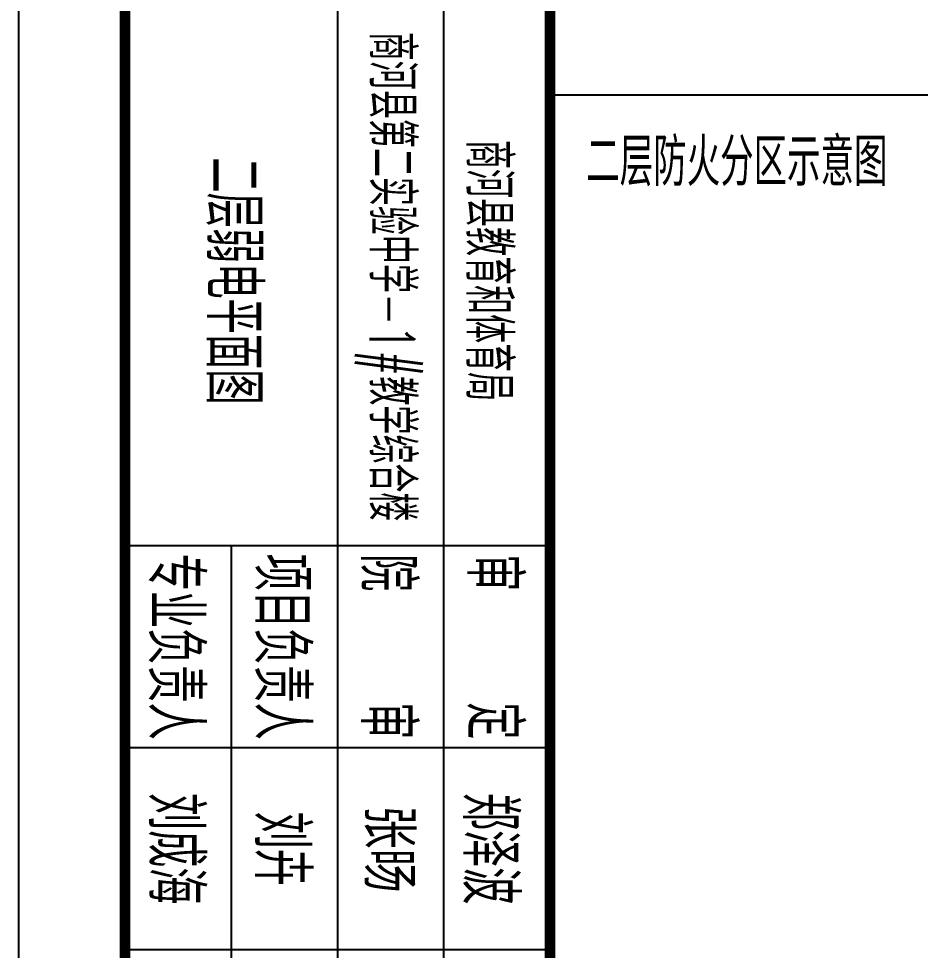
# Model space of a CAD drawing. Extents: x 196430 to 818205, y 904526 to 1974626.
# Drawn here: x 692055 to 704785, y 1636517 to 1649664 of the extents above; entities that cross this region are included whole.
import ezdxf
from ezdxf.enums import TextEntityAlignment as Align

# ---------------------------------------------------------------- set-up
doc = ezdxf.new("R2010")
doc.units = 0
doc.header["$LTSCALE"] = 1000
doc.header["$MEASUREMENT"] = 0
for name, color, linetype in [('arch', 8, 'Continuous'), ('arch-1#教学楼$0$4', 8, 'Continuous'), ('FRAME', 7, 'Continuous'), ('TK', 7, 'Continuous')]:
    doc.layers.add(name, color=color, linetype=linetype)
doc.layers.add('arch-1#教学楼$0$PUB_TITLE', color=8, linetype='Continuous', lineweight=25)
doc.layers.add('PUB_TITLE', color=4, linetype='Continuous', lineweight=25)
doc.styles.add('arch-1#教学楼$0$FRAME-3', font='romans.shx', dxfattribs={"width": 1.2, "bigfont": 'hztxt.shx'})
doc.styles.add('chml', font='CHMLTXT', dxfattribs={"width": 0.7, "bigfont": 'CHMLHZ'})
doc.styles.add('FRAME-3', font='romans.shx', dxfattribs={"width": 0.7, "bigfont": 'hztxt.shx'})
doc.styles.add('黑体', font='simhei.ttf', dxfattribs={"height": 10})

# ---------------------------------------------------------------- blocks, each defined once
blk = doc.blocks.new('arch-1#教学楼')
at = {"color": 37, "const_width": 30}
blk.add_lwpolyline([(5252867, 687378), (5274522, 687378), (5274522, 658218), (5252867, 658218)], close=True, dxfattribs=at)
at = {"layer": 'arch-1#教学楼$0$PUB_TITLE'}
blk.add_lwpolyline([(5245367, 656718), (5371517, 656718), (5371517, 835068), (5245367, 835068)], close=True, dxfattribs=at)
at = {"layer": 'arch-1#教学楼$0$4', "style": 'arch-1#教学楼$0$FRAME-3', "width": 0.7}
blk.add_text('二层防火分区示意图', height=675, dxfattribs=at).set_placement((5255506, 686469), align=Align.MIDDLE)
blk = doc.blocks.new('A0')
at = {"layer": 'FRAME'}
for p, q in [((434428, 459754), (434428, 418054)), ((437428, 459754), (437428, 418054)), ((440428, 459754), (440428, 418054)), ((438928, 451354), (438928, 418054)), ((440428, 440854), (434428, 440854)), ((435928, 440854), (435928, 418054)), ((440428, 438004), (434428, 438004)), ((440428, 435154), (434428, 435154))]:
    blk.add_line(p, q, dxfattribs=at)
at = {"layer": 'FRAME', "const_width": 150}
blk.add_lwpolyline([(434428, 459754), (440428, 459754), (440428, 418054)], dxfattribs=at)
at = {"layer": 'PUB_TITLE', "color": 0}
blk.add_lwpolyline([(432928, 416554), (559078, 416554), (559078, 594904), (432928, 594904)], close=True, dxfattribs=at)
at = {"layer": 'PUB_TITLE', "color": 0, "const_width": 150}
blk.add_lwpolyline([(434428, 418054), (557578, 418054), (557578, 591154), (434428, 591154)], close=True, dxfattribs=at)
at = {"layer": 'FRAME', "style": 'FRAME-3', "width": 0.65}
blk.add_text('商河县第二实验中学-1#教学综合楼', height=630, rotation=270, dxfattribs=at).set_placement((437882, 444652), align=Align.CENTER)
at = {"layer": 'FRAME'}
for s, height, style, width, p in [('商河县教育和体育局', 630, 'FRAME-3', 0.65, (439598, 444737)), ('专业负责人', 750, 'FRAME-3', 0.7, (435178, 439429)), ('项目负责人', 750, 'FRAME-3', 0.7, (436678, 439429)), ('院    审', 750, 'FRAME-3', 0.7, (438178, 439429)), ('审    定', 750, 'FRAME-3', 0.7, (439678, 439429)), ('刘成海', 750, 'FRAME-3', 0.7, (435178, 436579)), ('郑泽波', 750, 'FRAME-3', 0.7, (439617, 436579)), ('刘卉', 750, 'FRAME-3', 0.7, (436678, 436579)), ('张旸', 600, '黑体', 0.75, (438178, 436579))]:
    blk.add_text(s, height=height, rotation=270, dxfattribs=dict(at, style=style, width=width)).set_placement(p, align=Align.MIDDLE)

msp = doc.modelspace()

# ---------------------------------------------------------------- block references
at = {"layer": 'arch'}
msp.add_blockref('arch-1#教学楼', (-4553312, 961208), dxfattribs=at)
at = {"layer": 'FRAME'}
msp.add_blockref('A0', (259127, 1201372), dxfattribs=at)

# ---------------------------------------------------------------- texts
at = {"layer": 'TK', "color": 3, "style": 'chml', "width": 0.7}
msp.add_text('二层弱电平面图', height=750, rotation=270, dxfattribs=at).set_placement((695121, 1645963), align=Align.MIDDLE)

doc.saveas('drawing.dxf')
